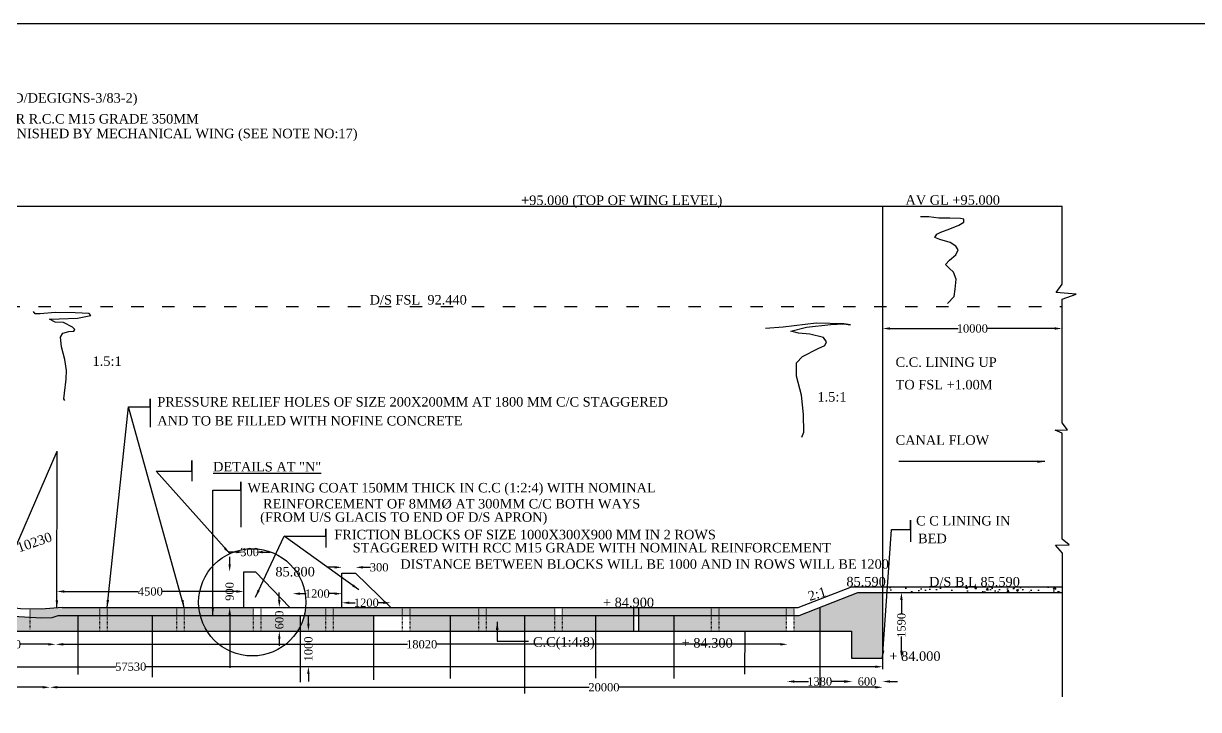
# Model space of a CAD drawing. Header units: millimetres. Extents: x -109570 to 149785, y -246061 to 55138.
# Drawn here: x 42136 to 70606, y 38515 to 55138 of the extents above; entities that cross this region are included whole.
import ezdxf

# ---------------------------------------------------------------- set-up
doc = ezdxf.new("R2010")
doc.units = ezdxf.units.MM
doc.header["$MEASUREMENT"] = 0
doc.header["$PDMODE"] = 33
doc.header["$PDSIZE"] = 500
doc.linetypes.add('ACAD_ISO03W100', pattern=[30, 12, -18])
for name, color, linetype in [('DIM', 5, 'Continuous'), ('DOT LINE', 3, 'ACAD_ISO03W100'), ('DWG. LINE', 1, 'Continuous'), ('HATCH', 2, 'Continuous'), ('TEXT', 7, 'Continuous'), ('TITLE', 7, 'Continuous')]:
    doc.layers.add(name, color=color, linetype=linetype)
doc.styles.get("Standard").update_dxf_attribs({"font": 'TIMES.TTF', "height": 200})
doc.dimstyles.get("Standard").update_dxf_attribs({"dimtxt": 200, "dimasz": 180, "dimexe": 0.18, "dimexo": 0.0625, "dimgap": 0.09, "dimtad": 0, "dimdec": 0, "dimzin": 0, "dimdsep": 46, "dimtxsty": 'Standard', "dimcen": 0.09, "dimse1": 1, "dimse2": 1, "dimclrd": 5, "dimclre": 5, "dimclrt": 4, "dimadec": 0, "dimazin": 0, "dimtfac": 1, "dimtdec": 0, "dimtofl": 0, "dimtmove": 0, "dimatfit": 3, "dimfxl": 1, "dimtolj": 1, "dimtzin": 0, "dimarcsym": 0})
pattern_1 = [(50, (0, 0), (502.0821, -43.9265), [52.5, -577.5]), (355, (0, 0), (-97.126, 526.5345), [42, -462]), (100.4514, (41.84, -3.66), (404.9566, 482.6077), [44.618, -490.7995]), (46.1842, (0, 140), (747.0687, -115.8633), [78.75, -866.25]), (96.6356, (62.26, 130.34), (654.264, 681.8825), [66.927, -736.199]), (351.1842, (0, 140), (654.263, 681.883), [63, -693]), (21, (70, 105), (417.835, -281.8332), [52.5, -577.5]), (326, (70, 105), (170.3207, 507.605), [42, -462]), (71.4514, (104.8, 81.5), (588.1558, 225.7713), [44.618, -490.7995]), (37.5, (0, 0), (8.5119, 233.0257), [0, -456.4, 0, -469, 0, -463.75]), (7.5, (0, 0), (184.1487, 276.0882), [0, -267.4, 0, -445.9, 0, -176.75]), (327.5, (-156.1, 0), (373.6757, -15.7884), [0, -175, 0, -546, 0, -724.5]), (317.5, (-226.1, 0), (408.2303, 70.0735), [0, -227.5, 0, -362.6, 0, -514.5])]

# ---------------------------------------------------------------- blocks, each defined once
blk = doc.blocks.new('*D14')
at = {"layer": 'Defpoints', "color": 0}
for p in [(6414, 39444), (62953, 39551), (62953, 39444)]:
    blk.add_point(p, dxfattribs=at)
at = {"layer": 'DIM', "color": 5, "lineweight": -2}
for p, q in [((6594, 39551), (44377, 39551)), ((62773, 39551), (45091, 39551))]:
    blk.add_line(p, q, dxfattribs=at)
at = {"layer": 'DIM', "color": 5}
for points in [[(6594, 39581), (6594, 39521), (6414, 39551)], [(62773, 39581), (62773, 39521), (62953, 39551)]]:
    blk.add_solid(points, dxfattribs=at)
at = {"layer": 'DIM', "color": 4, "insert": (44734, 39551), "char_height": 200, "attachment_point": 5}
blk.add_mtext('\\A1;57530', dxfattribs=at)
blk = doc.blocks.new('*D22')
at = {"layer": 'Defpoints', "color": 0}
for p in [(40632, 39914), (42918, 40094), (42918, 39856)]:
    blk.add_point(p, dxfattribs=at)
at = {"layer": 'DIM', "color": 5, "lineweight": -2}
for p, q in [((40812, 40094), (41488, 40094)), ((42738, 40094), (42062, 40094))]:
    blk.add_line(p, q, dxfattribs=at)
at = {"layer": 'DIM', "color": 5}
for points in [[(40812, 40124), (40812, 40064), (40632, 40094)], [(42738, 40124), (42738, 40064), (42918, 40094)]]:
    blk.add_solid(points, dxfattribs=at)
at = {"layer": 'DIM', "color": 4, "insert": (41775, 40094), "char_height": 200, "attachment_point": 5}
blk.add_mtext('\\A1;2400', dxfattribs=at)
blk = doc.blocks.new('*D23')
at = {"layer": 'Defpoints', "color": 0}
for p in [(60651, 40094), (42918, 39856), (60651, 39840)]:
    blk.add_point(p, dxfattribs=at)
at = {"layer": 'DIM', "color": 5, "lineweight": -2}
for p, q in [((43098, 40094), (51438, 40094)), ((60471, 40094), (52131, 40094))]:
    blk.add_line(p, q, dxfattribs=at)
at = {"layer": 'DIM', "color": 5}
for points in [[(43098, 40124), (43098, 40064), (42918, 40094)], [(60471, 40124), (60471, 40064), (60651, 40094)]]:
    blk.add_solid(points, dxfattribs=at)
at = {"layer": 'DIM', "color": 4, "insert": (51784, 40094), "char_height": 200, "attachment_point": 5}
blk.add_mtext('\\A1;18020', dxfattribs=at)
blk = doc.blocks.new('*D25')
at = {"layer": 'Defpoints', "color": 0}
for p in [(29071, 39077), (42777, 39077), (42777, 39053)]:
    blk.add_point(p, dxfattribs=at)
at = {"layer": 'DIM', "color": 5, "lineweight": -2}
for p, q in [((29251, 39053), (35577, 39053)), ((42597, 39053), (36271, 39053))]:
    blk.add_line(p, q, dxfattribs=at)
at = {"layer": 'DIM', "color": 5}
for points in [[(29251, 39083), (29251, 39023), (29071, 39053)], [(42597, 39083), (42597, 39023), (42777, 39053)]]:
    blk.add_solid(points, dxfattribs=at)
at = {"layer": 'DIM', "color": 4, "insert": (35924, 39053), "char_height": 200, "attachment_point": 5}
blk.add_mtext('\\A1;13930', dxfattribs=at)
blk = doc.blocks.new('*D38')
at = {"layer": 'Defpoints', "color": 0}
for p in [(42945, 41308), (47475, 41375), (47475, 41337)]:
    blk.add_point(p, dxfattribs=at)
at = {"layer": 'DIM', "color": 5, "lineweight": -2}
for p, q in [((43125, 41375), (44922, 41375)), ((47295, 41375), (45498, 41375))]:
    blk.add_line(p, q, dxfattribs=at)
at = {"layer": 'DIM', "color": 5}
for points in [[(43125, 41405), (43125, 41345), (42945, 41375)], [(47295, 41405), (47295, 41345), (47475, 41375)]]:
    blk.add_solid(points, dxfattribs=at)
at = {"layer": 'DIM', "color": 4, "insert": (45210, 41375), "char_height": 200, "attachment_point": 5}
blk.add_mtext('\\A1;4500', dxfattribs=at)
blk = doc.blocks.new('*D39')
at = {"layer": 'Defpoints', "color": 0}
for p in [(47132, 41854), (47163, 41854), (47147, 40988)]:
    blk.add_point(p, dxfattribs=at)
at = {"layer": 'DIM', "color": 5, "lineweight": -2}
for p, q in [((47132, 42034), (47132, 42214)), ((47132, 40808), (47132, 40628))]:
    blk.add_line(p, q, dxfattribs=at)
at = {"layer": 'DIM', "color": 5}
for points in [[(47102, 42034), (47162, 42034), (47132, 41854)], [(47102, 40808), (47162, 40808), (47132, 40988)]]:
    blk.add_solid(points, dxfattribs=at)
at = {"layer": 'DIM', "color": 4, "insert": (47132, 41375), "char_height": 200, "attachment_point": 5, "rotation": 90}
blk.add_mtext('\\A1;900', dxfattribs=at)
blk = doc.blocks.new('*D40')
at = {"layer": 'Defpoints', "color": 0}
for p in [(47754, 42329), (47475, 41854), (47754, 41854)]:
    blk.add_point(p, dxfattribs=at)
at = {"layer": 'DIM', "color": 5, "lineweight": -2}
for p, q in [((47295, 42329), (47115, 42329)), ((47934, 42329), (48114, 42329))]:
    blk.add_line(p, q, dxfattribs=at)
at = {"layer": 'DIM', "color": 5}
for points in [[(47295, 42359), (47295, 42299), (47475, 42329)], [(47934, 42359), (47934, 42299), (47754, 42329)]]:
    blk.add_solid(points, dxfattribs=at)
at = {"layer": 'DIM', "color": 4, "insert": (47614, 42329), "char_height": 200, "attachment_point": 5}
blk.add_mtext('\\A1;300', dxfattribs=at)
blk = doc.blocks.new('*D41')
at = {"layer": 'Defpoints', "color": 0}
for p in [(50184, 41960), (49853, 41815), (50184, 41815)]:
    blk.add_point(p, dxfattribs=at)
at = {"layer": 'DIM', "color": 5, "lineweight": -2}
for p, q in [((49673, 41960), (49493, 41960)), ((50364, 41960), (50544, 41960))]:
    blk.add_line(p, q, dxfattribs=at)
at = {"layer": 'DIM', "color": 5}
for points in [[(49673, 41990), (49673, 41930), (49853, 41960)], [(50364, 41990), (50364, 41930), (50184, 41960)]]:
    blk.add_solid(points, dxfattribs=at)
at = {"layer": 'DIM', "color": 4, "insert": (50754, 41960), "char_height": 200, "attachment_point": 5}
blk.add_mtext('\\A1;300', dxfattribs=at)
blk = doc.blocks.new('*D42')
at = {"layer": 'Defpoints', "color": 0}
for p in [(48330, 40988), (48334, 40988), (48306, 40414)]:
    blk.add_point(p, dxfattribs=at)
at = {"layer": 'DIM', "color": 5, "lineweight": -2}
for p, q in [((48334, 41168), (48334, 41348)), ((48334, 40234), (48334, 40054))]:
    blk.add_line(p, q, dxfattribs=at)
at = {"layer": 'DIM', "color": 5}
for points in [[(48304, 41168), (48364, 41168), (48334, 40988)], [(48304, 40234), (48364, 40234), (48334, 40414)]]:
    blk.add_solid(points, dxfattribs=at)
at = {"layer": 'DIM', "color": 4, "insert": (48334, 40685), "char_height": 200, "attachment_point": 5, "rotation": 90}
blk.add_mtext('\\A1;600', dxfattribs=at)
blk = doc.blocks.new('*D43')
at = {"layer": 'Defpoints', "color": 0}
for p in [(49853, 41322), (48658, 41158), (49853, 41110)]:
    blk.add_point(p, dxfattribs=at)
at = {"layer": 'DIM', "color": 5, "lineweight": -2}
for p, q in [((48838, 41322), (48982, 41322)), ((49673, 41322), (49528, 41322))]:
    blk.add_line(p, q, dxfattribs=at)
at = {"layer": 'DIM', "color": 5}
for points in [[(48838, 41352), (48838, 41292), (48658, 41322)], [(49673, 41352), (49673, 41292), (49853, 41322)]]:
    blk.add_solid(points, dxfattribs=at)
at = {"layer": 'DIM', "color": 4, "insert": (49255, 41322), "char_height": 200, "attachment_point": 5}
blk.add_mtext('\\A1;1200', dxfattribs=at)
blk = doc.blocks.new('*D44')
at = {"layer": 'Defpoints', "color": 0}
for p in [(51033, 41101), (49853, 40988), (51033, 40988)]:
    blk.add_point(p, dxfattribs=at)
at = {"layer": 'DIM', "color": 5, "lineweight": -2}
for p, q in [((50033, 41101), (50170, 41101)), ((50853, 41101), (50716, 41101))]:
    blk.add_line(p, q, dxfattribs=at)
at = {"layer": 'DIM', "color": 5}
for points in [[(50033, 41131), (50033, 41071), (49853, 41101)], [(50853, 41131), (50853, 41071), (51033, 41101)]]:
    blk.add_solid(points, dxfattribs=at)
at = {"layer": 'DIM', "color": 4, "insert": (50443, 41101), "char_height": 200, "attachment_point": 5}
blk.add_mtext('\\A1;1200', dxfattribs=at)
blk = doc.blocks.new('*D45')
at = {"layer": 'Defpoints', "color": 0}
for p in [(49016, 40414), (49039, 40414), (49033, 39551)]:
    blk.add_point(p, dxfattribs=at)
at = {"layer": 'DIM', "color": 5, "lineweight": -2}
for p, q in [((49039, 40594), (49039, 40774)), ((49039, 39371), (49039, 39191))]:
    blk.add_line(p, q, dxfattribs=at)
at = {"layer": 'DIM', "color": 5}
for points in [[(49009, 40594), (49069, 40594), (49039, 40414)], [(49009, 39371), (49069, 39371), (49039, 39551)]]:
    blk.add_solid(points, dxfattribs=at)
at = {"layer": 'DIM', "color": 4, "insert": (49039, 39982), "char_height": 200, "attachment_point": 5, "rotation": 90}
blk.add_mtext('\\A1;1000', dxfattribs=at)
blk = doc.blocks.new('*D46')
at = {"layer": 'Defpoints', "color": 0}
for p in [(62198, 39761), (62953, 39761), (62953, 39193)]:
    blk.add_point(p, dxfattribs=at)
at = {"layer": 'DIM', "color": 5, "lineweight": -2}
for p, q in [((62018, 39193), (61838, 39193)), ((63133, 39193), (63313, 39193))]:
    blk.add_line(p, q, dxfattribs=at)
at = {"layer": 'DIM', "color": 5}
for points in [[(62018, 39223), (62018, 39163), (62198, 39193)], [(63133, 39223), (63133, 39163), (62953, 39193)]]:
    blk.add_solid(points, dxfattribs=at)
at = {"layer": 'DIM', "color": 4, "insert": (62575, 39193), "char_height": 200, "attachment_point": 5}
blk.add_mtext('\\A1;600', dxfattribs=at)
blk = doc.blocks.new('*D47')
at = {"layer": 'Defpoints', "color": 0}
for p in [(60633, 39551), (62221, 39551), (62221, 39193)]:
    blk.add_point(p, dxfattribs=at)
at = {"layer": 'DIM', "color": 5, "lineweight": -2}
for p, q in [((60813, 39193), (61154, 39193)), ((62041, 39193), (61700, 39193))]:
    blk.add_line(p, q, dxfattribs=at)
at = {"layer": 'DIM', "color": 5}
for points in [[(60813, 39223), (60813, 39163), (60633, 39193)], [(62041, 39223), (62041, 39163), (62221, 39193)]]:
    blk.add_solid(points, dxfattribs=at)
at = {"layer": 'DIM', "color": 4, "insert": (61427, 39193), "char_height": 200, "attachment_point": 5}
blk.add_mtext('\\A1;1380', dxfattribs=at)
blk = doc.blocks.new('*D48')
at = {"layer": 'Defpoints', "color": 0}
for p in [(62953, 41347), (63408, 41347), (62953, 39761)]:
    blk.add_point(p, dxfattribs=at)
at = {"layer": 'DIM', "color": 5, "lineweight": -2}
for p, q in [((63408, 41167), (63408, 40827)), ((63408, 39941), (63408, 40281))]:
    blk.add_line(p, q, dxfattribs=at)
at = {"layer": 'DIM', "color": 5}
for points in [[(63378, 41167), (63438, 41167), (63408, 41347)], [(63378, 39941), (63438, 39941), (63408, 39761)]]:
    blk.add_solid(points, dxfattribs=at)
at = {"layer": 'DIM', "color": 4, "insert": (63408, 40554), "char_height": 200, "attachment_point": 5, "rotation": 90}
blk.add_mtext('\\A1;1590', dxfattribs=at)
blk = doc.blocks.new('*D49')
at = {"layer": 'Defpoints', "color": 0}
for p in [(42777, 39053), (62953, 39053), (62953, 39053)]:
    blk.add_point(p, dxfattribs=at)
at = {"layer": 'DIM', "color": 5, "lineweight": -2}
for p, q in [((42957, 39053), (55840, 39053)), ((62773, 39053), (56561, 39053))]:
    blk.add_line(p, q, dxfattribs=at)
at = {"layer": 'DIM', "color": 5}
for points in [[(42957, 39083), (42957, 39023), (42777, 39053)], [(62773, 39083), (62773, 39023), (62953, 39053)]]:
    blk.add_solid(points, dxfattribs=at)
at = {"layer": 'DIM', "color": 4, "insert": (56200, 39053), "char_height": 200, "attachment_point": 5}
blk.add_mtext('\\A1;20000', dxfattribs=at)
blk = doc.blocks.new('*D50')
at = {"layer": 'Defpoints', "color": 0}
for p in [(62953, 47772), (67299, 47759), (67299, 47747)]:
    blk.add_point(p, dxfattribs=at)
at = {"layer": 'DIM', "color": 5, "lineweight": -2}
for p, q in [((63133, 47747), (64780, 47747)), ((67119, 47747), (65473, 47747))]:
    blk.add_line(p, q, dxfattribs=at)
at = {"layer": 'DIM', "color": 5}
for points in [[(63133, 47777), (63133, 47717), (62953, 47747)], [(67119, 47777), (67119, 47717), (67299, 47747)]]:
    blk.add_solid(points, dxfattribs=at)
at = {"layer": 'DIM', "color": 4, "insert": (65126, 47747), "char_height": 200, "attachment_point": 5}
blk.add_mtext('\\A1;10000', dxfattribs=at)

msp = doc.modelspace()

# ---------------------------------------------------------------- hatches: boundary and pattern name
at = {"layer": 'HATCH', "ltscale": 25}
h = msp.add_hatch(dxfattribs=at)
h.set_pattern_fill('AR-CONC', color=256, scale=70, style=0)
h.set_pattern_definition(pattern_1)
h.paths.add_polyline_path([(30398.1, 41900.5, 0.0416544), (29908.6, 41808.1), (29908.6, 41241.4), (30815.4, 41241.4), (31666.6, 40413.5), (32756.3, 40413.5), (32756.3, 41900.5)])
h.paths.add_polyline_path([(34529.2, 41900.5), (32756.3, 41900.5), (32756.3, 40413.5), (34529.2, 40413.5)])
h.paths.add_polyline_path([(36140.9, 41900.5), (34529.2, 41900.5), (34529.2, 40413.5), (36140.9, 40413.5)])
h.paths.add_polyline_path([(36398.2, 41900.5), (36140.9, 41900.5), (36140.9, 40413.5), (36398.2, 40413.5)])
h.paths.add_polyline_path([(38076.6, 41704.1), (37019.1, 41900.5), (36398.2, 41900.5), (36398.2, 40413.5), (38076.6, 40413.5)])
h.paths.add_polyline_path([(39788, 41209.5), (39360.1, 41392), (38884.2, 41536.1), (38076.6, 41704.1), (38076.6, 40413.5), (39788, 40413.5)])
h.paths.add_polyline_path([(41719, 40786.5), (41321.6, 40811), (40576.4, 40945.4), (40196.6, 41055.9), (39788, 41209.5), (39788, 40413.5), (41719, 40413.5)])
h.paths.add_polyline_path([(42127.9, 40761.2), (41719, 40786.5), (41719, 40413.5), (42127.9, 40413.5)])
h.paths.add_polyline_path([(42127.9, 40761.2), (42127.9, 40413.5), (43452, 40413.5), (43452, 40794), (42978.2, 40794), (42833.9, 40748.1), (42574.3, 40733.7)])
h.paths.add_polyline_path([(43975.7, 40794), (43452, 40794), (43452, 40413.5), (43975.7, 40413.5)])
h.paths.add_polyline_path([(44162.6, 40794), (43975.7, 40794), (43975.7, 40413.5), (44162.6, 40413.5)])
h.paths.add_polyline_path([(45257, 40794), (44162.6, 40794), (44162.6, 40413.5), (45257, 40413.5)])
h.paths.add_polyline_path([(45845.5, 40794), (45257, 40794), (45257, 40413.5), (45845.5, 40413.5)])
h.paths.add_polyline_path([(46032.4, 40794), (45845.5, 40794), (45845.5, 40413.5), (46032.4, 40413.5)])
h.paths.add_polyline_path([(46418.4, 40794), (46032.4, 40794), (46032.4, 40413.5), (46582.4, 40413.5, -0.0801829)])
h.paths.add_polyline_path([(47134.6, 40794), (46418.4, 40794, 0.0801829), (46582.4, 40413.5), (47134.6, 40413.5)])
h.paths.add_polyline_path([(47702.9, 40794), (47134.6, 40794), (47134.6, 40413.5), (47702.9, 40413.5)])
h.paths.add_polyline_path([(47889.9, 40794), (47702.9, 40794), (47702.9, 40413.5), (47889.9, 40413.5)])
h.paths.add_polyline_path([(48842.9, 40794), (47889.9, 40794), (47889.9, 40413.5), (48775.4, 40413.5, 0.0263892), (48842.9, 40532.9)])
h.paths.add_polyline_path([(49453.5, 40794), (48939.4, 40794, -0.0536802), (48842.9, 40532.9), (48842.9, 40413.5), (49453.5, 40413.5)])
h.paths.add_polyline_path([(49640.5, 40794), (49453.5, 40794), (49453.5, 40413.5), (49640.5, 40413.5)])
h.paths.add_polyline_path([(50615.1, 40794), (49640.5, 40794), (49640.5, 40413.5), (50615.1, 40413.5)])
h.paths.add_polyline_path([(51310.4, 40987.9), (49640.5, 40987.9), (49640.5, 40794), (51310.4, 40794)])
h.paths.add_polyline_path([(49640.5, 40987.9), (49453.5, 40987.9), (49453.5, 40794), (49640.5, 40794)])
h.paths.add_polyline_path([(49453.5, 40987.9), (48973, 40987.9, -0.0378952), (48939.4, 40794), (49453.5, 40794)])
h.paths.add_polyline_path([(47702.9, 40987.9), (46384.8, 40987.9, 0.0378952), (46418.4, 40794), (47702.9, 40794)])
h.paths.add_polyline_path([(46384.8, 40987.9), (46032.4, 40987.9), (46032.4, 40794), (46418.4, 40794, -0.0378952)])
h.paths.add_polyline_path([(46032.4, 40987.9), (45845.5, 40987.9), (45845.5, 40794), (46032.4, 40794)])
h.paths.add_polyline_path([(45845.5, 40987.9), (44162.6, 40987.9), (44162.6, 40794), (45845.5, 40794)])
h.paths.add_polyline_path([(44162.6, 40987.9), (43975.7, 40987.9), (43975.7, 40794), (44162.6, 40794)])
h.paths.add_polyline_path([(43975.7, 40987.9), (43072.9, 40987.9), (42574.3, 40949.7), (42290.8, 40952.4), (42290.8, 40751.2), (42574.3, 40733.7), (42833.9, 40748.1), (42978.2, 40794), (43975.7, 40794)])
h.paths.add_polyline_path([(48182.1, 40425.1), (48182.1, 40944.8), (48485.5, 40944.8), (48485.5, 40425.1)], flags=9)
at = {"layer": 'HATCH'}
h = msp.add_hatch(dxfattribs=at)
h.set_pattern_fill('AR-CONC', color=256, scale=70, style=0)
h.set_pattern_definition(pattern_1)
h.paths.add_polyline_path([(67310.5, 41491.2), (62953.3, 41491.2), (62953.3, 41346.7), (67310.5, 41346.7)])
h.paths.add_polyline_path([(64018.1, 41430.7), (66289.7, 41430.7), (66289.7, 41792.2), (64018.1, 41792.2)], flags=9)
h = msp.add_hatch(dxfattribs=at)
h.set_pattern_fill('AR-CONC', color=256, scale=70, style=0)
h.set_pattern_definition(pattern_1)
h.paths.add_polyline_path([(52471.3, 40794), (51497.4, 40794), (51497.4, 40413.5), (52471.3, 40413.5)])
h.paths.add_polyline_path([(53159.3, 40794), (52471.3, 40794), (52471.3, 40413.5), (53159.3, 40413.5)])
h.paths.add_polyline_path([(53346.3, 40794), (53159.3, 40794), (53159.3, 40413.5), (53346.3, 40413.5)])
h.paths.add_polyline_path([(54276.6, 40794), (53346.3, 40794), (53346.3, 40413.5), (54276.6, 40413.5)])
h.paths.add_polyline_path([(55003.2, 40794), (54276.6, 40794), (54276.6, 40413.5), (55003.2, 40413.5)])
h.paths.add_polyline_path([(55190.2, 40794), (55003.2, 40794), (55003.2, 40413.5), (55190.2, 40413.5)])
h.paths.add_polyline_path([(55993.3, 40794), (55190.2, 40794), (55190.2, 40413.5), (55993.3, 40413.5)])
h.paths.add_polyline_path([(56915.2, 40794), (55993.3, 40794), (55993.3, 40413.5), (56915.2, 40413.5)])
h.paths.add_polyline_path([(57895.2, 40794), (57036, 40794), (57036, 40413.5), (57895.2, 40413.5)])
h.paths.add_polyline_path([(58796, 40794), (57895.2, 40794), (57895.2, 40413.5), (58796, 40413.5)])
h.paths.add_polyline_path([(58982.9, 40794), (58796, 40794), (58796, 40413.5), (58982.9, 40413.5)])
h.paths.add_polyline_path([(60616.7, 40794), (58982.9, 40794), (58982.9, 40413.5), (60616.7, 40413.5)])
h.paths.add_polyline_path([(61434.4, 40990.1), (60930.9, 40794), (60803.7, 40794), (60803.7, 40413.5), (61434.4, 40413.5)])
h.paths.add_polyline_path([(62953.3, 41346.7), (62349.9, 41346.7), (61434.4, 40990.1), (61434.4, 40413.5), (62197.6, 40413.5), (62197.6, 39761), (62953.3, 39761)])
h.paths.add_polyline_path([(60616.7, 40987.9), (58982.9, 40987.9), (58982.9, 40794), (60616.7, 40794)])
h.paths.add_polyline_path([(60803.7, 40987.9), (60616.7, 40987.9), (60616.7, 40794), (60803.7, 40794)])
h.paths.add_polyline_path([(58982.9, 40987.9), (58796, 40987.9), (58796, 40794), (58982.9, 40794)])
h.paths.add_polyline_path([(58796, 40987.9), (57036, 40987.9), (57036, 40794), (57895.2, 40794), (58796, 40794)])
h.paths.add_polyline_path([(57036, 40987.9), (56915.2, 40987.9), (56915.2, 40794), (57036, 40794)])
h.paths.add_polyline_path([(56915.2, 40987.9), (55190.2, 40987.9), (55190.2, 40794), (55993.3, 40794), (56915.2, 40794)])
h.paths.add_polyline_path([(55003.2, 40987.9), (53346.3, 40987.9), (53346.3, 40794), (54276.6, 40794), (55003.2, 40794)])
h.paths.add_polyline_path([(53346.3, 40987.9), (53159.3, 40987.9), (53159.3, 40794), (53346.3, 40794)])
h.paths.add_polyline_path([(53159.3, 40987.9), (51497.4, 40987.9), (51497.4, 40794), (52471.3, 40794), (53159.3, 40794)])
h.paths.add_polyline_path([(51497.4, 40987.9), (51310.4, 40987.9), (51310.4, 40794), (51497.4, 40794)])

# ---------------------------------------------------------------- linework, layer by layer
at = {"layer": 'DIM'}
for points in [[(45207.2, 45847.4), (45207.2, 46046), (45207.2, 45359.9)], [(46215.8, 44292.9), (46215.8, 44550.9), (46215.8, 44045.6)], [(47399, 43828.9), (47399, 44035.4), (47399, 42934.3)], [(63626.4, 42876.1), (63626.4, 43103), (63626.4, 42576.2)], [(49465.4, 42714.7), (49465.4, 42891.7), (49465.4, 42441.2)]]:
    msp.add_lwpolyline(points, dxfattribs=at)
at = {"layer": 'DOT LINE', "ltscale": 25}
msp.add_lwpolyline([(37998.3, 48279.5), (67299.3, 48279.5)], dxfattribs=at)
at = {"layer": 'DOT LINE'}
for points in [[(42290.8, 40952.2), (42290.8, 40455.4)], [(43975.7, 40987.9), (43975.7, 40413.5)], [(44162.6, 40987.9), (44162.6, 40413.5)], [(45845.5, 40987.9), (45845.5, 40413.5)], [(46032.4, 40987.9), (46032.4, 40413.5)], [(47702.9, 40987.9), (47702.9, 40413.5)], [(47889.9, 40987.9), (47889.9, 40413.5)], [(49453.5, 40987.9), (49453.5, 40413.5)], [(49640.5, 40987.9), (49640.5, 40413.5)], [(51310.4, 40987.9), (51310.4, 40413.5)], [(51497.4, 40987.9), (51497.4, 40413.5)], [(53159.3, 40987.9), (53159.3, 40413.5)], [(53346.3, 40987.9), (53346.3, 40413.5)], [(55003.2, 40987.9), (55003.2, 40413.5)], [(55190.2, 40987.9), (55190.2, 40413.5)], [(58796, 40987.9), (58796, 40413.5)], [(58982.9, 40987.9), (58982.9, 40413.5)], [(60616.7, 40987.9), (60616.7, 40413.5)], [(60803.7, 40987.9), (60803.7, 40413.5)]]:
    msp.add_lwpolyline(points, dxfattribs=at)
at = {"layer": 'DWG. LINE'}
for points in [[(34774.4, 50714.4), (67299.3, 50714.4)], [(62953.3, 50714.4), (62953.3, 39492.7)], [(67310.5, 38818.6), (67310.5, 42303.9), (67137.9, 42498.6), (67475.7, 42508.6), (67299.3, 42639.5), (67299.3, 45210.7), (67131.1, 45280.2), (67431.6, 45294.9), (67299.3, 45462.3), (67299.3, 48460.5), (67639, 48578.7), (67161, 48623), (67299.3, 48819.8), (67299.3, 50714.4)], [(43072.9, 40987.9), (42574.3, 40949.7), (42064.8, 40954.6), (41531.1, 41021.8), (41281.1, 41055.4), (40370.5, 41205.6), (39793.6, 41397.7), (39442.7, 41541.7), (38986, 41729), (38255.2, 41897), (37493, 42013.6), (37195, 42090.5), (37019.1, 42112.7)], [(37019.1, 41900.5), (38076.6, 41704.1), (38884.2, 41536.1), (39360.1, 41392), (39788, 41209.5), (40196.6, 41055.9), (40576.4, 40945.4), (41321.6, 40811), (42574.3, 40733.7), (42833.9, 40748.1), (42978.2, 40794)], [(47474.8, 40987.9), (47474.8, 41854.3), (47753.7, 41854.3), (48586.9, 40987.9)], [(49852.7, 40987.9), (49852.7, 41814.9), (50184.1, 41814.9), (51033.5, 40987.9)], [(60905, 40987.9), (62197.1, 41491.2), (62953.3, 41491.2)], [(60930.9, 40794), (62349.9, 41346.7), (62953.3, 41346.7)], [(62953.3, 41491.2), (67310.5, 41491.2)], [(62953.3, 41346.7), (67310.5, 41346.7)], [(30815.4, 41241.4), (31666.6, 40413.5), (62197.6, 40413.5), (62197.6, 39761), (62953.3, 39761)], [(42978.2, 40794), (60930.9, 40794)], [(43072.9, 40987.9), (60905, 40987.9)], [(43452, 40794), (43452, 39362.5)], [(45257, 40794), (45257, 39297.5)], [(47134.6, 40794), (47134.6, 39522.6)], [(48842.9, 40794), (48842.9, 39179.6)], [(50615.1, 40794), (50615.1, 39232.7)], [(52471.3, 40794), (52471.3, 39264.9)], [(54276.6, 40794), (54276.6, 38900)], [(55993.3, 40794), (55993.3, 39275.1)], [(56915.2, 40987.9), (56915.2, 40413.5)], [(57036, 40987.9), (57036, 40413.5)], [(57895.2, 40794), (57895.2, 39264.4)], [(61434.4, 40990.1), (61434.4, 39071.1)], [(59611.9, 40413.5), (59602.6, 39368.6)]]:
    msp.add_lwpolyline(points, dxfattribs=at)
msp.add_circle((47678.9, 41112), 1300, dxfattribs=at)
at = {"layer": 'HATCH'}
for points in [[(64524.2, 48355.7), (64685.7, 48522.7), (64710.8, 48702.4), (64731.7, 48940.5), (64669, 49116), (64568.6, 49212.1), (64476.6, 49299.9), (64577, 49404.3), (64727.6, 49529.7), (64781.9, 49650.8), (64723.4, 49742.8), (64585.3, 49830.5), (64338.5, 49901.5), (64221.4, 49955.9), (64267.4, 50031.1), (64359.4, 50081.2), (64581.5, 50163.6), (64803.2, 50255.5), (64920.3, 50326.6), (64920.3, 50393.4), (64836.6, 50414.3), (64577.3, 50418.5), (64317.9, 50422.7), (64075.3, 50451.9), (63924.7, 50451.9), (63874.5, 50451.9)], [(43136.8, 46000.7), (43116.2, 46042.1), (43126.4, 46181.1), (43173.9, 46516.8), (43180.7, 46727.1), (43140, 46998.4), (43058.5, 47307), (43031.3, 47539.8), (43085.6, 47634.8), (43238.4, 47675.5), (43357.2, 47682.2), (43381, 47719.5), (43319.9, 47780.6), (43102.6, 47892.5), (42905.7, 47902.7), (42769.9, 47970.5), (43000.8, 47980.7), (43442.1, 47997.6), (43764.7, 48058.7), (43727.3, 48112.9), (43387.8, 48123.1), (42902.3, 48133.3), (42539, 48106.1), (42420.2, 48099.4), (42379.4, 48157)], [(60999.2, 45115.6), (61046.8, 45232.1), (61031.7, 45665.1), (60986.4, 46131.9), (60869.6, 46593.8), (60865.8, 46766.9), (60869.6, 46917.5), (61009.1, 47071.9), (61389.7, 47263.9), (61551.8, 47335.4), (61593.3, 47425.8), (61521.7, 47527.4), (61190, 47614), (60914.8, 47636.6), (60726.4, 47685.5), (61107.1, 47775.9), (61695, 47847.4), (62015.4, 47858.7), (62177.5, 47832.4), (62015.4, 47858.7), (61340.7, 47873.8), (60541.7, 47783.4), (60112, 47745.8)]]:
    msp.add_lwpolyline(points, dxfattribs=at)
at = {"layer": 'TITLE', "lineweight": 30}
msp.add_lwpolyline([(329, 55138.5), (98558.3, 55138.5), (98558.3, 1802.9), (329, 1802.9)], close=True, dxfattribs=at)

# ---------------------------------------------------------------- texts
at = {"layer": 'TEXT'}
for s, p in [('HAND RAILING (SEE DRG NO: OSD/DEGIGNS-3/83-2)', (36513.5, 53220.4)), ('HOIST PLATFORM EITHER R.C.C M15 GRADE 350MM', (37890.7, 52713.9)), ('THICK OR STEEL AS FURNISHED BY MECHANICAL WING (SEE NOTE NO:17)', (37917.3, 52359.1)), ('+95.000 (TOP OF WING LEVEL)', (54193.5, 50740.4)), ('AV GL +95.000', (63505.8, 50747)), ('D/S FSL  92.440', (50522.6, 48328.7)), ('1.5:1', (43809.8, 46841.3)), ('C.C. LINING UP', (63266.9, 46816.9)), ('TO FSL +1.00M', (63266.9, 46272.2)), ('1.5:1', (61374, 45976.7)), ('PRESSURE RELIEF HOLES OF SIZE 200X200MM AT 1800 MM C/C STAGGERED', (45378.3, 45855.5)), ('AND TO BE FILLED WITH NOFINE CONCRETE', (45378.3, 45397.7)), ('CANAL FLOW', (63266.9, 44928.7)), ('%%UDETAILS AT "N"', (46729.5, 44283.7)), ('WEARING COAT 150MM THICK IN C.C (1:2:4) WITH NOMINAL', (47563.5, 43775.5)), ('REINFORCEMENT OF 8MM%%C AT 300MM C/C BOTH WAYS', (47939.4, 43387.1)), ('(FROM U/S GLACIS TO END OF D/S APRON)', (47870.4, 43062.9)), ('C C LINING IN', (63763.4, 42974.4)), ('FRICTION BLOCKS OF SIZE 1000X300X900 MM IN 2 ROWS', (49666.3, 42638.9)), ('BED', (63812.1, 42544.9)), ('STAGGERED WITH RCC M15 GRADE WITH NOMINAL REINFORCEMENT', (50111.9, 42322)), ('DISTANCE BETWEEN BLOCKS WILL BE 1000 AND IN ROWS WILL BE 1200', (51266.4, 41924.1)), ('85.800', (48240, 41739.8)), ('85.590', (62075.3, 41498.1)), ('D/S B.L 85.590', (64078.3, 41496.1)), ('+ 84.900', (56176.3, 40994.1)), ('C.C(1:4:8)', (54481.3, 40037.4)), ('+ 84.300', (58083, 40014.9)), ('+ 84.000', (63117.9, 39692.7))]:
    msp.add_text(s, height=230, dxfattribs=at).set_placement(p)
for s, rotation, p in [('R 10230', 19.09974, (41727.5, 42214.3)), ('2:1', 16.93097, (61185.7, 41142.9))]:
    msp.add_text(s, height=230, rotation=rotation, dxfattribs=at).set_placement(p)

# ---------------------------------------------------------------- dimensions: what is measured, and where the dimension line sits
at = {"layer": 'DIM'}
for base, p1, p2, text, picture, middle in [((67299.3, 47747.4), (62953.3, 47771.6), (67299.3, 47759.5), '10000', '*D50', (65126.3, 47747.4)), ((47474.8, 41374.6), (42944.9, 41307.7), (47474.8, 41337.3), '4500', '*D38', (45209.8, 41374.6)), ((49852.7, 41321.6), (48657.5, 41157.8), (49852.7, 41110.2), '1200', '*D43', (49255.1, 41321.6)), ((51033.5, 41100.7), (49852.7, 40987.9), (51033.5, 40987.9), '1200', '*D44', (50443.1, 41100.7)), ((62953.3, 39192.6), (62197.6, 39761), (62953.3, 39761), '600', '*D46', (62575.4, 39192.6)), ((62221.3, 39192.6), (60633, 39550.9), (62221.3, 39550.9), '1380', '*D47', (61427.2, 39192.6)), ((42777.2, 39052.9), (29070.9, 39077.4), (42777.2, 39077.4), '13930', '*D25', (35924.1, 39052.9))]:
    dim = msp.add_linear_dim(base=base, p1=p1, p2=p2, text=text, dimstyle='Standard', dxfattribs=at)
    dim.commit()
    dim.dimension.update_dxf_attribs({"geometry": picture, "text_midpoint": middle})
for base, p1, p2, text, picture, middle in [((47753.7, 42329.1), (47474.8, 41854.3), (47753.7, 41854.3), '300', '*D40', (47614.2, 42329.1)), ((62953.3, 39550.9), (6413.9, 39444.4), (62953.3, 39444.4), '57530', '*D14', (44734.3, 39550.9)), ((62953.3, 39052.9), (42777.2, 39052.9), (62953.3, 39052.9), '20000', '*D49', (56200.4, 39052.9))]:
    dim = msp.add_linear_dim(base=base, p1=p1, p2=p2, text=text, dimstyle='Standard', dxfattribs=at)
    dim.commit()
    dim.dimension.update_dxf_attribs({"geometry": picture, "text_midpoint": middle, "dimtype": 160})
for base, p1, p2, text, picture, middle in [((47132.2, 41854.3), (47147.5, 40987.9), (47162.8, 41854.3), '900', '*D39', (47132.2, 41374.6)), ((48333.8, 40987.9), (48306.3, 40413.5), (48330.1, 40987.9), '600', '*D42', (48333.8, 40685)), ((49038.8, 40413.5), (49033, 39550.9), (49015.5, 40413.5), '1000', '*D45', (49038.8, 39982.2))]:
    dim = msp.add_linear_dim(base=base, p1=p1, p2=p2, angle=90, text=text, dimstyle='Standard', dxfattribs=at)
    dim.commit()
    dim.dimension.update_dxf_attribs({"geometry": picture, "text_midpoint": middle, "dimtype": 160})
dim = msp.add_aligned_dim(p1=(49852.7, 41814.9), p2=(50184.1, 41814.9), distance=144.8, text='300', dimstyle='Standard', dxfattribs=at)
dim.commit()
dim.dimension.update_dxf_attribs({"geometry": '*D41', "text_midpoint": (50754.4, 41959.7)})
dim = msp.add_linear_dim(base=(63408.1, 41346.7), p1=(62953.3, 39761), p2=(62953.3, 41346.7), angle=90, text='1590', dimstyle='Standard', dxfattribs=at)
dim.commit()
dim.dimension.update_dxf_attribs({"geometry": '*D48', "text_midpoint": (63408.1, 40553.8)})
for base, p1, p2, text, picture, middle in [((42917.6, 40094), (40632.3, 39913.8), (42917.6, 39856.3), '2400', '*D22', (41774.9, 40094)), ((60650.8, 40094), (42917.6, 39856.3), (60650.8, 39840.3), '18020', '*D23', (51784.2, 40094))]:
    dim = msp.add_linear_dim(base=base, p1=p1, p2=p2, text=text, dimstyle='Standard', override={"dimtmove": 1}, dxfattribs=at)
    dim.commit()
    dim.dimension.update_dxf_attribs({"geometry": picture, "text_midpoint": middle})

# ---------------------------------------------------------------- leaders
for points, override in [([(44162.6, 40987.9), (44682.4, 45847.4)], {"dimgap": 0.09, "dimtad": 0}), ([(46032.4, 40987.9), (44682.4, 45847.4), (45207.2, 45847.4)], {"dimgap": 0.09, "dimtad": 0}), ([(41334.7, 41048.2), (42952.9, 44778.5)], {"dimgap": 0.09, "dimtad": 0}), ([(42944.2, 40978), (42952.9, 44778.5)], {"dimgap": 0.09, "dimtad": 0}), ([(47132.2, 42291.5), (45351.2, 44292.9), (46215.8, 44292.9)], {"dimgap": 0.09, "dimtad": 0}), ([(46723.8, 40794), (46723.8, 43828.9), (47399, 43828.9)], {"dimgap": 0.09, "dimtad": 0}), ([(47757.8, 41239.8), (48450.5, 42714.7)], {"dimgap": 0.09, "dimtad": 0}), ([(50265.4, 41416.8), (48450.5, 42714.7), (49465.4, 42714.7)], {"dimgap": 0.09, "dimtad": 0}), ([(62953.3, 39761), (63163.9, 42876.1), (63626.4, 42876.1)], {"dimgap": 0.09, "dimtad": 0}), ([(53614.5, 40641.5), (53614.5, 40167.5)], {"dimasz": 200, "dimgap": 0.09, "dimtad": 0}), ([(53614.5, 40641.5), (53614.5, 40167.5), (54371.4, 40167.5)], {"dimgap": 0.09, "dimtad": 0})]:
    msp.add_leader(points, dimstyle='Standard', override=override, dxfattribs=at)
at = {"layer": 'DIM', "lineweight": 30}
msp.add_leader([(66879.7, 44520.7), (63348.6, 44520.7)], dimstyle='Standard', override={"dimgap": 0.09, "dimtad": 0}, dxfattribs=at)

doc.saveas('drawing.dxf')
